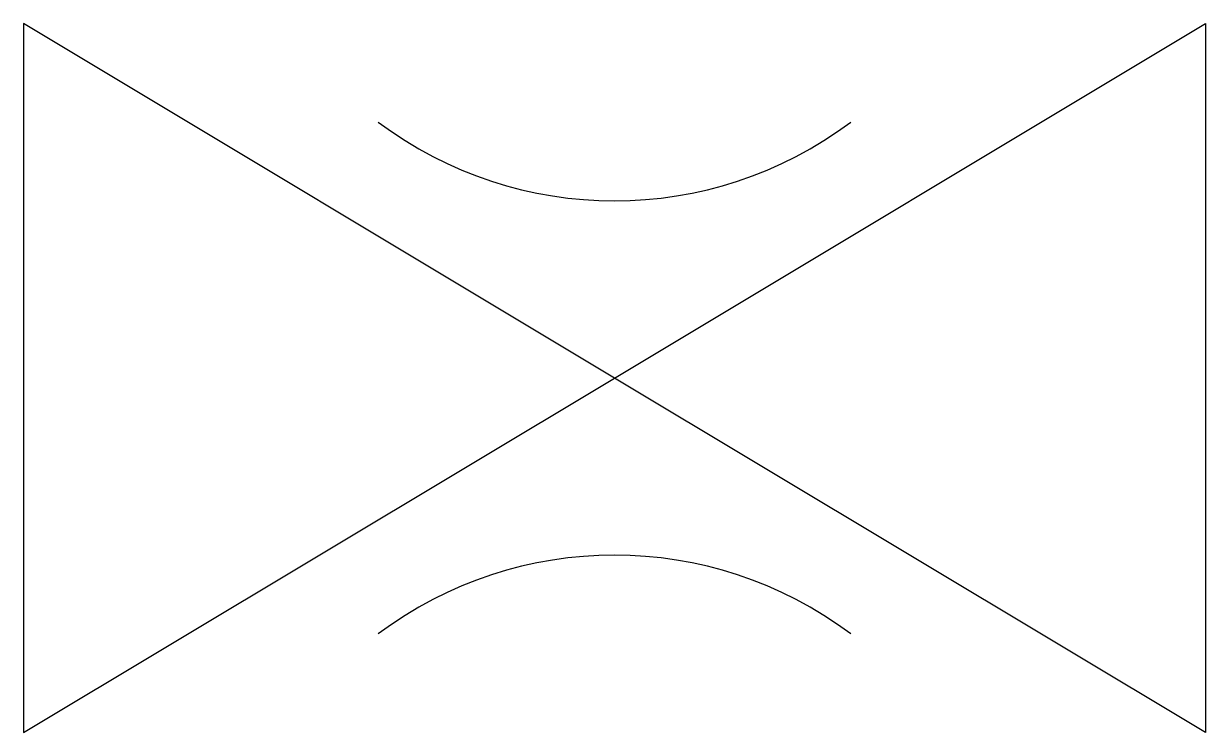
# Model space of a CAD drawing. Header units: millimetres. Extents: x -3 to 3, y -1.8 to 1.8.
import ezdxf

# ---------------------------------------------------------------- set-up
doc = ezdxf.new("R2010")
doc.units = ezdxf.units.MM

msp = doc.modelspace()

# ---------------------------------------------------------------- linework, layer by layer
at = {"color": 0, "linetype": 'Continuous', "lineweight": -2}
for points in [[(-3, 1.8), (-3, -1.8), (0, 0)], [(3, 1.8), (3, -1.8), (0, 0)]]:
    msp.add_lwpolyline(points, close=True, dxfattribs=at)
for centre, start, end in [((0, 2.9), 233.1301, 306.8699), ((0, -2.9), 53.1301, 126.8699)]:
    msp.add_arc(centre, 2, start, end, dxfattribs=at)

doc.saveas('drawing.dxf')
